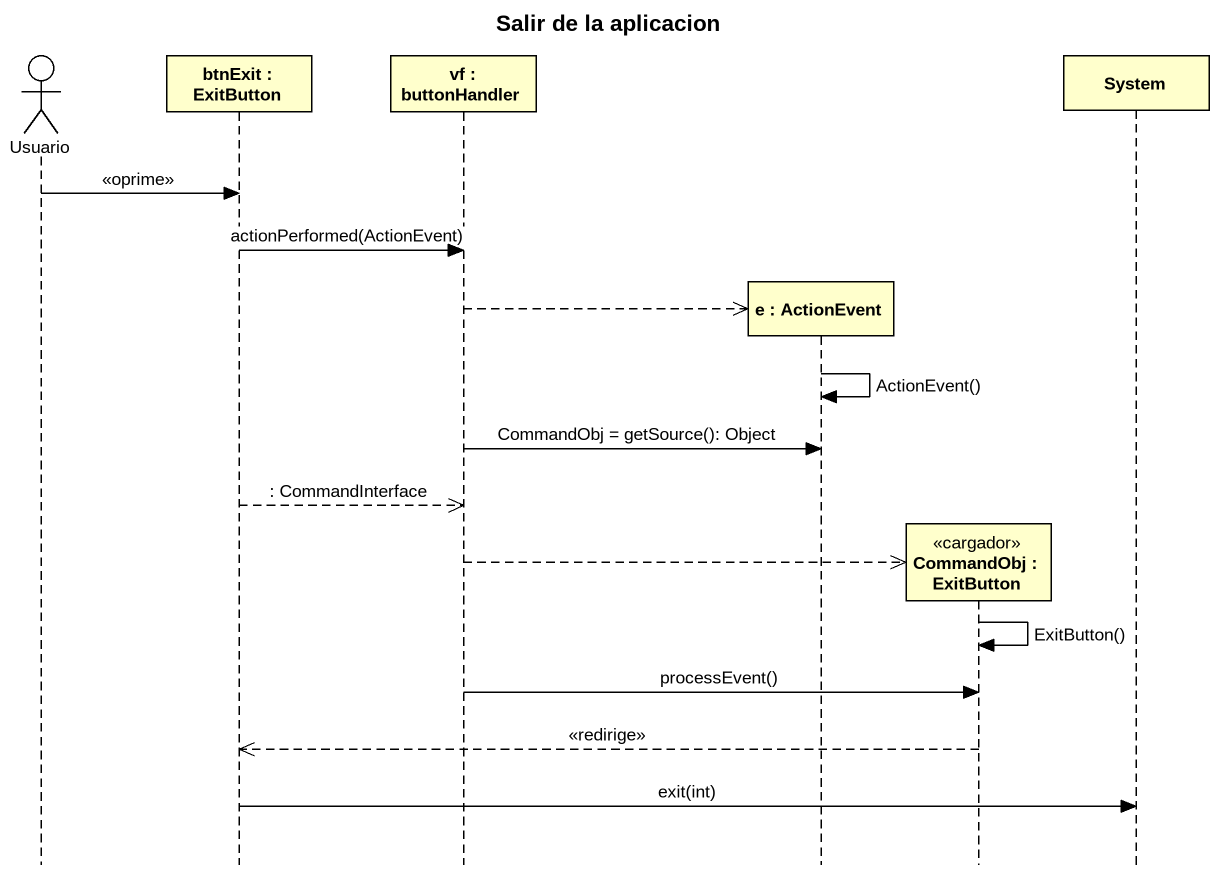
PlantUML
@startuml
title Salir de la aplicacion
hide footbox
actor Usuario
participant "btnExit : ExitButton" as btnExit
participant "vf : buttonHandler" as vf
participant "e : ActionEvent" as e
participant "CommandObj : ExitButton" as CommandObj <<cargador>>
participant System

Usuario -> btnExit : <<oprime>>
btnExit -> vf : actionPerformed(ActionEvent)
vf -->> e **
e -> e : ActionEvent()
vf -> e : CommandObj = getSource(): Object
btnExit -->> vf : : CommandInterface
vf -->> CommandObj **
CommandObj -> CommandObj : ExitButton()
vf -> CommandObj : processEvent()
CommandObj -->> btnExit : <<redirige>>
btnExit -> System : exit(int)
@enduml
